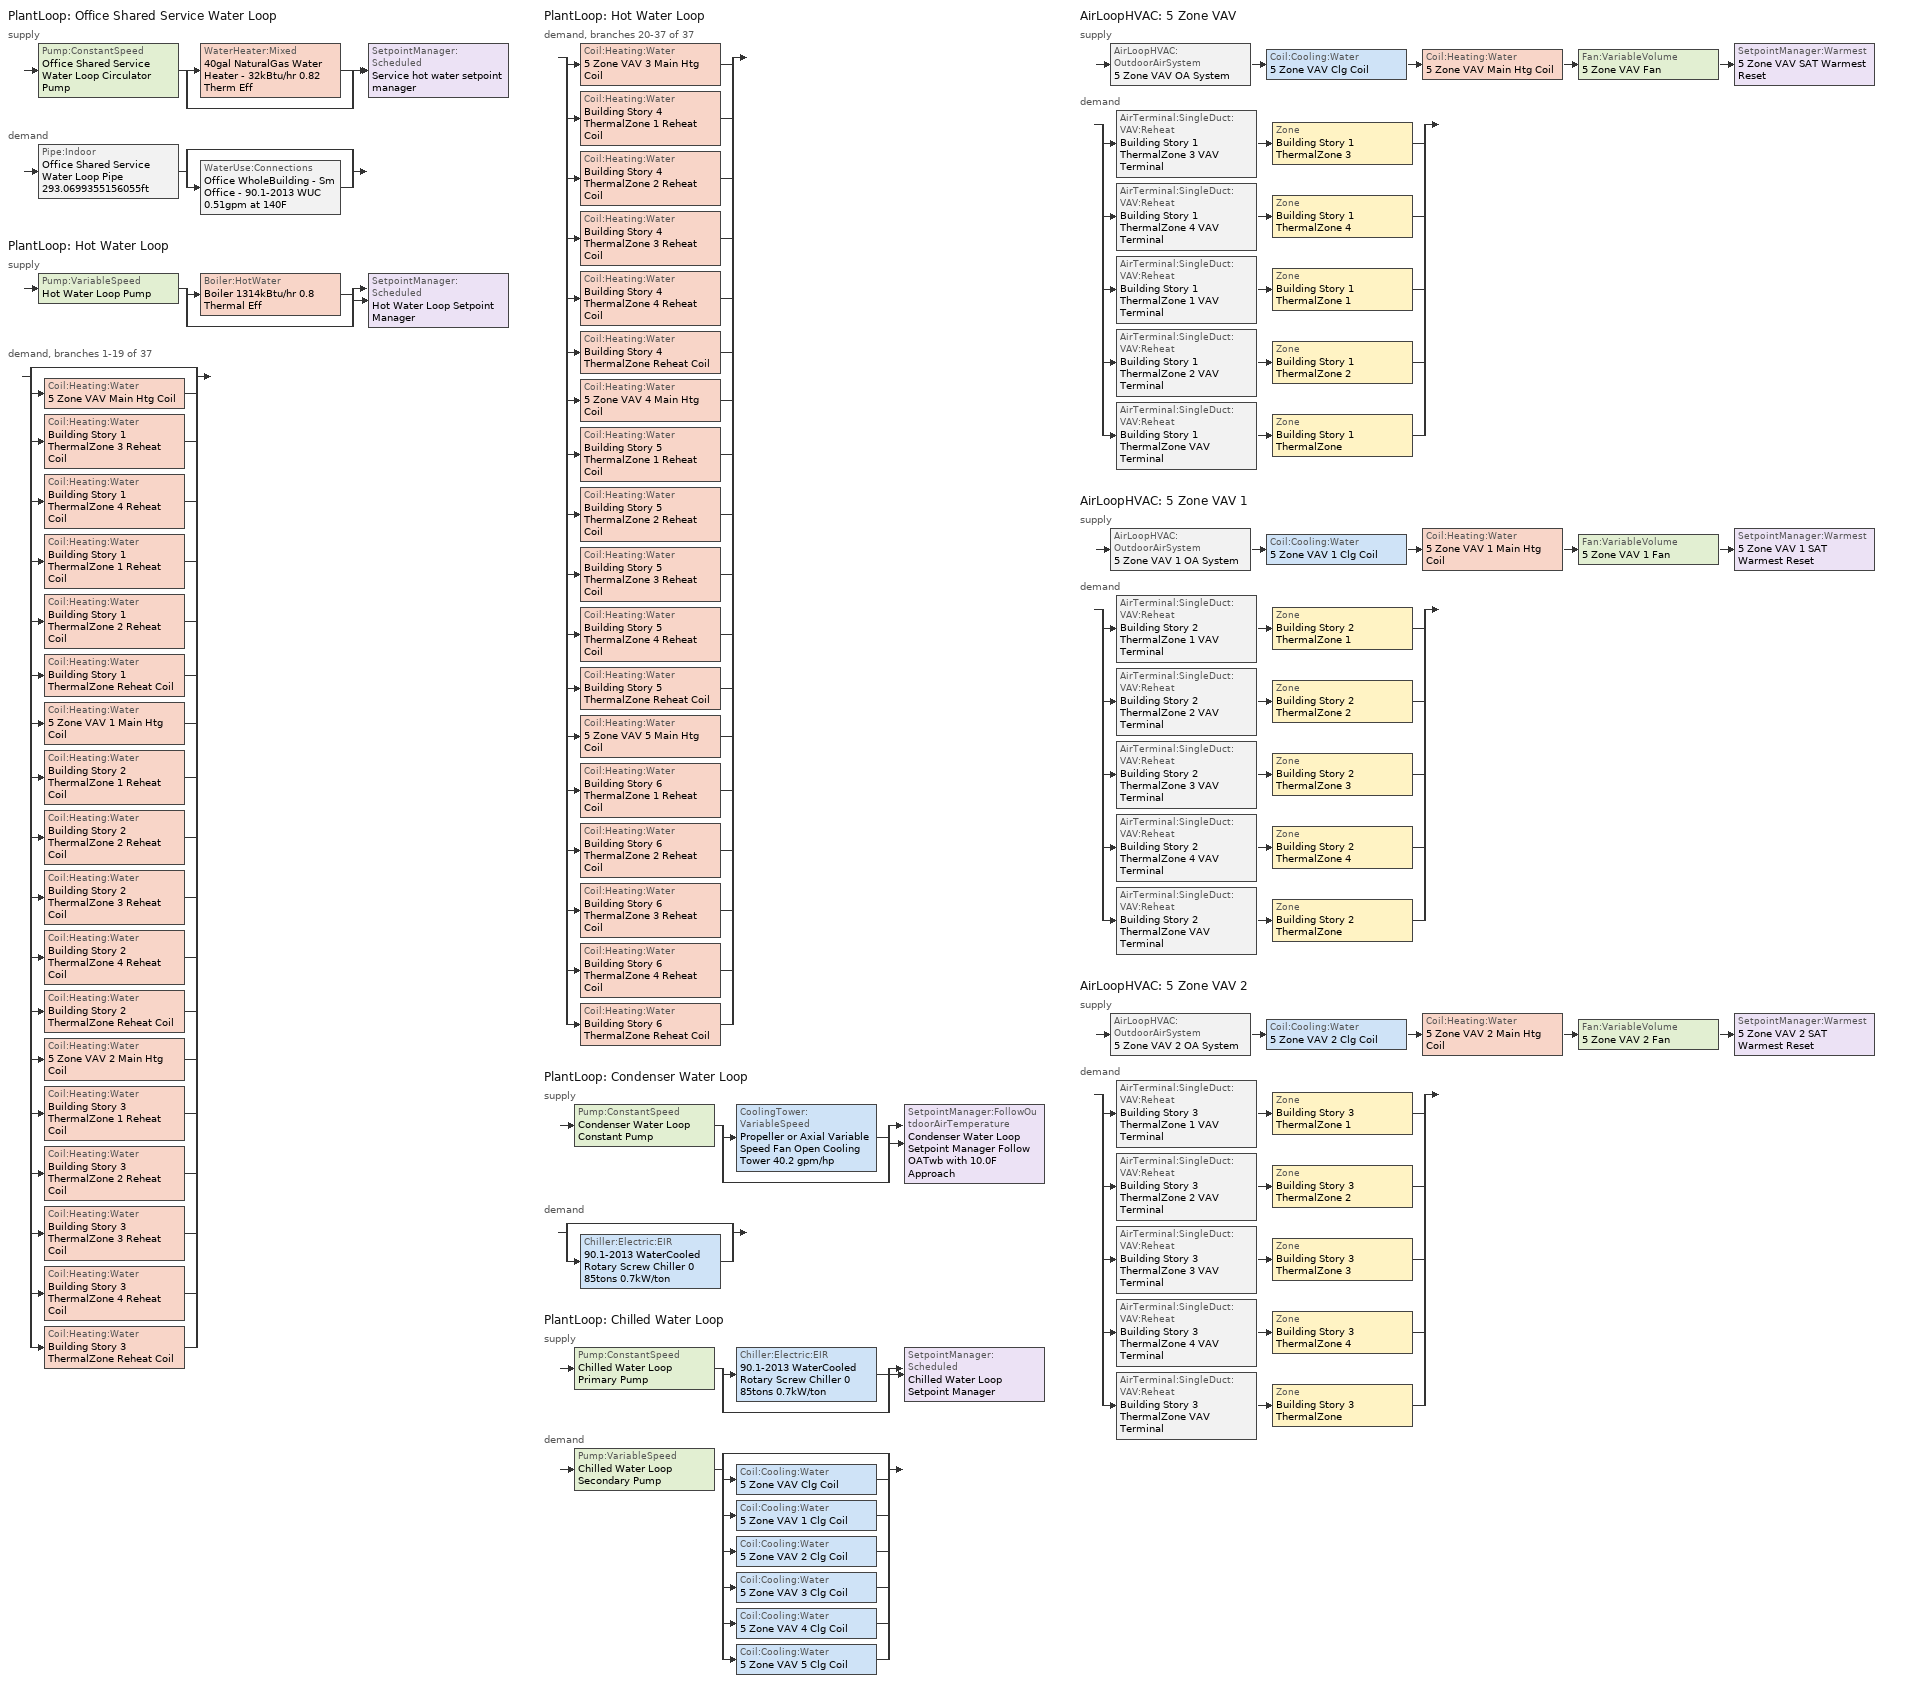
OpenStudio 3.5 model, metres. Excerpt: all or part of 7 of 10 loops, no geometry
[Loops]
PlantLoop 'Office Shared Service Water Loop'
 supply: Pump:ConstantSpeed 'Office Shared Service Water Loop Circulator Pump' > split
  | WaterHeater:Mixed '40gal NaturalGas Water Heater - 32kBtu/hr 0.82 Therm Eff'
  | bypass
  join > SetpointManager:Scheduled 'Service hot water setpoint manager'
 demand: Pipe:Indoor 'Office Shared Service Water Loop Pipe 293.0699355156055ft' > split
  | bypass
  | WaterUse:Connections 'Office WholeBuilding - Sm Office - 90.1-2013 WUC 0.51gpm at 140F'
PlantLoop 'Hot Water Loop'
 supply: Pump:VariableSpeed 'Hot Water Loop Pump' > split
  | Boiler:HotWater 'Boiler 1314kBtu/hr 0.8 Thermal Eff'
  | bypass
  join > SetpointManager:Scheduled 'Hot Water Loop Setpoint Manager'
 demand, branches 1-19 of 37: split
  | bypass
  | Coil:Heating:Water '5 Zone VAV Main Htg Coil'
  | Coil:Heating:Water 'Building Story 1 ThermalZone 3 Reheat Coil'
  | Coil:Heating:Water 'Building Story 1 ThermalZone 4 Reheat Coil'
  | Coil:Heating:Water 'Building Story 1 ThermalZone 1 Reheat Coil'
  | Coil:Heating:Water 'Building Story 1 ThermalZone 2 Reheat Coil'
  | Coil:Heating:Water 'Building Story 1 ThermalZone Reheat Coil'
  | Coil:Heating:Water '5 Zone VAV 1 Main Htg Coil'
  | Coil:Heating:Water 'Building Story 2 ThermalZone 1 Reheat Coil'
  | Coil:Heating:Water 'Building Story 2 ThermalZone 2 Reheat Coil'
  | Coil:Heating:Water 'Building Story 2 ThermalZone 3 Reheat Coil'
  | Coil:Heating:Water 'Building Story 2 ThermalZone 4 Reheat Coil'
  | Coil:Heating:Water 'Building Story 2 ThermalZone Reheat Coil'
  | Coil:Heating:Water '5 Zone VAV 2 Main Htg Coil'
  | Coil:Heating:Water 'Building Story 3 ThermalZone 1 Reheat Coil'
  | Coil:Heating:Water 'Building Story 3 ThermalZone 2 Reheat Coil'
  | Coil:Heating:Water 'Building Story 3 ThermalZone 3 Reheat Coil'
  | Coil:Heating:Water 'Building Story 3 ThermalZone 4 Reheat Coil'
  | Coil:Heating:Water 'Building Story 3 ThermalZone Reheat Coil'
PlantLoop 'Hot Water Loop'
 demand, branches 20-37 of 37: split
  | Coil:Heating:Water '5 Zone VAV 3 Main Htg Coil'
  | Coil:Heating:Water 'Building Story 4 ThermalZone 1 Reheat Coil'
  | Coil:Heating:Water 'Building Story 4 ThermalZone 2 Reheat Coil'
  | Coil:Heating:Water 'Building Story 4 ThermalZone 3 Reheat Coil'
  | Coil:Heating:Water 'Building Story 4 ThermalZone 4 Reheat Coil'
  | Coil:Heating:Water 'Building Story 4 ThermalZone Reheat Coil'
  | Coil:Heating:Water '5 Zone VAV 4 Main Htg Coil'
  | Coil:Heating:Water 'Building Story 5 ThermalZone 1 Reheat Coil'
  | Coil:Heating:Water 'Building Story 5 ThermalZone 2 Reheat Coil'
  | Coil:Heating:Water 'Building Story 5 ThermalZone 3 Reheat Coil'
  | Coil:Heating:Water 'Building Story 5 ThermalZone 4 Reheat Coil'
  | Coil:Heating:Water 'Building Story 5 ThermalZone Reheat Coil'
  | Coil:Heating:Water '5 Zone VAV 5 Main Htg Coil'
  | Coil:Heating:Water 'Building Story 6 ThermalZone 1 Reheat Coil'
  | Coil:Heating:Water 'Building Story 6 ThermalZone 2 Reheat Coil'
  | Coil:Heating:Water 'Building Story 6 ThermalZone 3 Reheat Coil'
  | Coil:Heating:Water 'Building Story 6 ThermalZone 4 Reheat Coil'
  | Coil:Heating:Water 'Building Story 6 ThermalZone Reheat Coil'
PlantLoop 'Condenser Water Loop'
 supply: Pump:ConstantSpeed 'Condenser Water Loop Constant Pump' > split
  | CoolingTower:VariableSpeed 'Propeller or Axial Variable Speed Fan Open Cooling Tower 40.2 gpm/hp'
  | bypass
  join > SetpointManager:FollowOutdoorAirTemperature 'Condenser Water Loop Setpoint Manager Follow OATwb with 10.0F Approach'
 demand: split
  | bypass
  | Chiller:Electric:EIR '90.1-2013 WaterCooled  Rotary Screw Chiller 0 85tons 0.7kW/ton'
PlantLoop 'Chilled Water Loop'
 supply: Pump:ConstantSpeed 'Chilled Water Loop Primary Pump' > split
  | Chiller:Electric:EIR '90.1-2013 WaterCooled  Rotary Screw Chiller 0 85tons 0.7kW/ton'
  | bypass
  join > SetpointManager:Scheduled 'Chilled Water Loop Setpoint Manager'
 demand: Pump:VariableSpeed 'Chilled Water Loop Secondary Pump' > split
  | bypass
  | Coil:Cooling:Water '5 Zone VAV Clg Coil'
  | Coil:Cooling:Water '5 Zone VAV 1 Clg Coil'
  | Coil:Cooling:Water '5 Zone VAV 2 Clg Coil'
  | Coil:Cooling:Water '5 Zone VAV 3 Clg Coil'
  | Coil:Cooling:Water '5 Zone VAV 4 Clg Coil'
  | Coil:Cooling:Water '5 Zone VAV 5 Clg Coil'
AirLoopHVAC '5 Zone VAV'
 supply: AirLoopHVAC:OutdoorAirSystem '5 Zone VAV OA System' > Coil:Cooling:Water '5 Zone VAV Clg Coil' > Coil:Heating:Water '5 Zone VAV Main Htg Coil' > Fan:VariableVolume '5 Zone VAV Fan' > SetpointManager:Warmest '5 Zone VAV SAT Warmest Reset'
 demand: split
  | AirTerminal:SingleDuct:VAV:Reheat 'Building Story 1 ThermalZone 3 VAV Terminal' > Zone 'Building Story 1 ThermalZone 3'
  | AirTerminal:SingleDuct:VAV:Reheat 'Building Story 1 ThermalZone 4 VAV Terminal' > Zone 'Building Story 1 ThermalZone 4'
  | AirTerminal:SingleDuct:VAV:Reheat 'Building Story 1 ThermalZone 1 VAV Terminal' > Zone 'Building Story 1 ThermalZone 1'
  | AirTerminal:SingleDuct:VAV:Reheat 'Building Story 1 ThermalZone 2 VAV Terminal' > Zone 'Building Story 1 ThermalZone 2'
  | AirTerminal:SingleDuct:VAV:Reheat 'Building Story 1 ThermalZone VAV Terminal' > Zone 'Building Story 1 ThermalZone'
AirLoopHVAC '5 Zone VAV 1'
 supply: AirLoopHVAC:OutdoorAirSystem '5 Zone VAV 1 OA System' > Coil:Cooling:Water '5 Zone VAV 1 Clg Coil' > Coil:Heating:Water '5 Zone VAV 1 Main Htg Coil' > Fan:VariableVolume '5 Zone VAV 1 Fan' > SetpointManager:Warmest '5 Zone VAV 1 SAT Warmest Reset'
 demand: split
  | AirTerminal:SingleDuct:VAV:Reheat 'Building Story 2 ThermalZone 1 VAV Terminal' > Zone 'Building Story 2 ThermalZone 1'
  | AirTerminal:SingleDuct:VAV:Reheat 'Building Story 2 ThermalZone 2 VAV Terminal' > Zone 'Building Story 2 ThermalZone 2'
  | AirTerminal:SingleDuct:VAV:Reheat 'Building Story 2 ThermalZone 3 VAV Terminal' > Zone 'Building Story 2 ThermalZone 3'
  | AirTerminal:SingleDuct:VAV:Reheat 'Building Story 2 ThermalZone 4 VAV Terminal' > Zone 'Building Story 2 ThermalZone 4'
  | AirTerminal:SingleDuct:VAV:Reheat 'Building Story 2 ThermalZone VAV Terminal' > Zone 'Building Story 2 ThermalZone'
AirLoopHVAC '5 Zone VAV 2'
 supply: AirLoopHVAC:OutdoorAirSystem '5 Zone VAV 2 OA System' > Coil:Cooling:Water '5 Zone VAV 2 Clg Coil' > Coil:Heating:Water '5 Zone VAV 2 Main Htg Coil' > Fan:VariableVolume '5 Zone VAV 2 Fan' > SetpointManager:Warmest '5 Zone VAV 2 SAT Warmest Reset'
 demand: split
  | AirTerminal:SingleDuct:VAV:Reheat 'Building Story 3 ThermalZone 1 VAV Terminal' > Zone 'Building Story 3 ThermalZone 1'
  | AirTerminal:SingleDuct:VAV:Reheat 'Building Story 3 ThermalZone 2 VAV Terminal' > Zone 'Building Story 3 ThermalZone 2'
  | AirTerminal:SingleDuct:VAV:Reheat 'Building Story 3 ThermalZone 3 VAV Terminal' > Zone 'Building Story 3 ThermalZone 3'
  | AirTerminal:SingleDuct:VAV:Reheat 'Building Story 3 ThermalZone 4 VAV Terminal' > Zone 'Building Story 3 ThermalZone 4'
  | AirTerminal:SingleDuct:VAV:Reheat 'Building Story 3 ThermalZone VAV Terminal' > Zone 'Building Story 3 ThermalZone'
[Construction]
Copper pipe 0.75in type L with 0.5in fiberglass batt: Fiberglass batt 0.5in, Copper pipe 0.75in type L
[Material] Roughness=Smooth; Thermal Absorptance=0.9; Solar Absorptance=0.7; Visible Absorptance=0.7
Name | Thickness {m} | Conductivity {W/m-K} | Density {kg/m3} | Specific Heat {J/kg-K}
Copper pipe 0.75in type L | 0.001143 | 386 | 8906.27 | 385.1856
Fiberglass batt 0.5in | 0.0127 | 0.0663448 | 11.2129 | 837.36
[WaterUse:Connections]
Office WholeBuilding - Sm Office - 90.1-2013 WUC 0.51gpm at 140F: Drain Water Heat Exchanger Type=None; Drain Water Heat Exchanger Destination=Plant; Water Use Equipment Name 1=Office WholeBuilding - Sm Office - 90.1-2013 Service Water Use 0.51gpm at 140F
[WaterUse:Equipment:Definition]
Office WholeBuilding - Sm Office - 90.1-2013 Service Water Use Def 0.51gpm: Peak Flow Rate {m3/s}=3.20577e-05; Target Temperature Schedule=Mixed Water At Faucet Temp - 140F; Sensible Fraction Schedule=Fraction Sensible - 0.2; Latent Fraction Schedule=Fraction Latent - 0.05
[WaterUse:Equipment]
Office WholeBuilding - Sm Office - 90.1-2013 Service Water Use 0.51gpm at 140F: Water Use Equipment Definition=Office WholeBuilding - Sm Office - 90.1-2013 Service Water Use Def 0.51gpm; Flow Rate Fraction Schedule=OfficeSmall BLDG_SWH_SCH
[PlantLoop] Glycol Concentration=0; Plant Loop Volume {m3}=Autocalculate; Load Distribution Scheme=Optimal
Name | Maximum Loop Temperature {C} | Minimum Loop Temperature {C} | Fluid Type | Common Pipe Simulation
Office Shared Service Water Loop | 60 | 10
Hot Water Loop |  | 10 | Water
Condenser Water Loop | 80 | 5
Chilled Water Loop | 40 | 1 |  | CommonPipe
[Sizing:Plant]
Name | Loop Type | Design Loop Exit Temperature {C} | Loop Design Temperature Difference {deltaC} | Sizing Option | Zone Timesteps in Averaging Window | Coincident Sizing Factor Mode
Office Shared Service Water Loop | Heating | 60 | 5 | NonCoincident | 1 | None
Hot Water Loop | Heating | 82.2222 | 11.1111 | NonCoincident | 1 | None
Condenser Water Loop | Condenser | 29.4444 | 5.55556 | Coincident | 6 | GlobalCoolingSizingFactor
Chilled Water Loop | Cooling | 6.66667 | 5.61111 | NonCoincident | 1 | None
[SetpointManager:Scheduled] Control Variable=Temperature
Name | Schedule | Setpoint Node or NodeList
Service hot water setpoint manager | Service Water Loop Temp - 140F | Office Shared Service Water Loop Supply Outlet Node
Hot Water Loop Setpoint Manager | Hot Water Loop Temp - 180F | Hot Water Loop Supply Outlet Node
Chilled Water Loop Setpoint Manager | Chilled Water Loop Temp - 44F | Chilled Water Loop Supply Outlet Node
[Pump:ConstantSpeed] Rated Flow Rate {m3/s}=autosize; Rated Power Consumption {W}=autosize; Fraction of Motor Inefficiencies to Fluid Stream=0; Pump Control Type=Intermittent; Design Power Sizing Method=PowerPerFlowPerPressure; Design Electric Power per Unit Flow Rate {W/(m3/s)}=348701.1; Design Shaft Power per Unit Flow Rate per Unit Head {W-s/m3-Pa}=1.28205
Name | Rated Pump Head {Pa} | Motor Efficiency
Office Shared Service Water Loop Circulator Pump | 29890.7 | 0.7
Condenser Water Loop Constant Pump | 148557 | 0.895
Chilled Water Loop Primary Pump | 44836 | 0.855
[WaterHeater:Mixed]
40gal NaturalGas Water Heater - 32kBtu/hr 0.82 Therm Eff: Tank Volume {m3}=0.151416; Setpoint Temperature Schedule=Service Water Loop Temp - 140F; Deadband Temperature Difference {deltaC}=2; Maximum Temperature Limit {C}=60; Heater Control Type=Cycle; Heater Maximum Capacity {W}=9381.74; Heater Fuel Type=NaturalGas; Heater Thermal Efficiency=0.82; Off Cycle Parasitic Fuel Consumption Rate {W}=0; Off Cycle Parasitic Fuel Type=NaturalGas; Off Cycle Parasitic Heat Fraction to Tank=0; On Cycle Parasitic Fuel Consumption Rate {W}=0; On Cycle Parasitic Fuel Type=NaturalGas; On Cycle Parasitic Heat Fraction to Tank=0; Ambient Temperature Indicator=Schedule; Ambient Temperature Schedule=Water Heater Ambient Temp Schedule - 71.6f; Off Cycle Loss Coefficient to Ambient Temperature {W/K}=3.28225; On Cycle Loss Coefficient to Ambient Temperature {W/K}=3.28225; Use Side Effectiveness=1; Source Side Effectiveness=1; Use Side Design Flow Rate {m3/s}=autosize; Source Side Design Flow Rate {m3/s}=autosize; Indirect Water Heating Recovery Time {hr}=1.5; Source Side Flow Control Mode=IndirectHeatPrimarySetpoint
[WaterHeater:Sizing]
40gal NaturalGas Water Heater - 32kBtu/hr 0.82 Therm Eff: Design Mode=PeakDraw; Time Storage Can Meet Peak Draw {hr}=0.538503; Time for Tank Recovery {hr}=0; Nominal Tank Volume for Autosizing Plant Connections {m3}=1
[Pipe:Indoor]
Office Shared Service Water Loop Pipe 293.0699355156055ft: Construction=Copper pipe 0.75in type L with 0.5in fiberglass batt; Environment Type=Schedule; Ambient Temperature Schedule=Office Shared Service Water Loop Piping Air Temp - 70F; Ambient Air Velocity Schedule=Office Shared Service Water Loop Piping Air Velocity - 0.67mph; Pipe Inside Diameter {m}=0.019939; Pipe Length {m}=89.3277
[Sizing:Zone] Zone Cooling Design Supply Air Temperature Input Method=SupplyAirTemperature; Zone Cooling Design Supply Air Temperature {C}=12.7778; Zone Cooling Design Supply Air Temperature Difference {deltaC}=11.11; Zone Heating Design Supply Air Temperature Input Method=SupplyAirTemperature; Zone Heating Design Supply Air Temperature {C}=40; Zone Heating Design Supply Air Temperature Difference {deltaC}=11.11; Zone Cooling Design Supply Air Humidity Ratio {kg-H2O/kg-air}=0.0085; Zone Heating Design Supply Air Humidity Ratio {kg-H2O/kg-air}=0.008; Cooling Design Air Flow Method=DesignDayWithLimit; Heating Design Air Flow Method=DesignDay; Account for Dedicated Outdoor Air System=No; Dedicated Outdoor Air System Control Strategy=NeutralSupplyAir; Dedicated Outdoor Air Low Setpoint Temperature for Design {C}=autosize; Dedicated Outdoor Air High Setpoint Temperature for Design {C}=autosize; Zone Load Sizing Method=Sensible Load Only No Latent Load; Zone Latent Cooling Design Supply Air Humidity Ratio Input Method=HumidityRatioDifference; Zone Cooling Design Supply Air Humidity Ratio Difference {kgWater/kgDryAir}=0.005; Zone Latent Heating Design Supply Air Humidity Ratio Input Method=HumidityRatioDifference; Zone Humidification Design Supply Air Humidity Ratio Difference {kgWater/kgDryAir}=0.005; Design Minimum Zone Ventilation Efficiency=0.6
Building Story 1 ThermalZone; Building Story 1 ThermalZone 1; Building Story 1 ThermalZone 2; Building Story 1 ThermalZone 3; Building Story 1 ThermalZone 4; Building Story 2 ThermalZone; Building Story 2 ThermalZone 1; Building Story 2 ThermalZone 2; Building Story 2 ThermalZone 3; Building Story 2 ThermalZone 4; Building Story 3 ThermalZone; Building Story 3 ThermalZone 1; Building Story 3 ThermalZone 2; Building Story 3 ThermalZone 3; Building Story 3 ThermalZone 4
[Zone equipment]
Building Story 1 ThermalZone: Building Story 1 ThermalZone VAV Terminal
Building Story 1 ThermalZone 1: Building Story 1 ThermalZone 1 VAV Terminal
Building Story 1 ThermalZone 2: Building Story 1 ThermalZone 2 VAV Terminal
Building Story 1 ThermalZone 3: Building Story 1 ThermalZone 3 VAV Terminal
Building Story 1 ThermalZone 4: Building Story 1 ThermalZone 4 VAV Terminal
Building Story 2 ThermalZone: Building Story 2 ThermalZone VAV Terminal
Building Story 2 ThermalZone 1: Building Story 2 ThermalZone 1 VAV Terminal
Building Story 2 ThermalZone 2: Building Story 2 ThermalZone 2 VAV Terminal
Building Story 2 ThermalZone 3: Building Story 2 ThermalZone 3 VAV Terminal
Building Story 2 ThermalZone 4: Building Story 2 ThermalZone 4 VAV Terminal
Building Story 3 ThermalZone: Building Story 3 ThermalZone VAV Terminal
Building Story 3 ThermalZone 1: Building Story 3 ThermalZone 1 VAV Terminal
Building Story 3 ThermalZone 2: Building Story 3 ThermalZone 2 VAV Terminal
Building Story 3 ThermalZone 3: Building Story 3 ThermalZone 3 VAV Terminal
Building Story 3 ThermalZone 4: Building Story 3 ThermalZone 4 VAV Terminal
[Pump:VariableSpeed] Motor Efficiency=0.895; Coefficient 1 of the Part Load Performance Curve=0; Coefficient 2 of the Part Load Performance Curve=3.2485; Coefficient 3 of the Part Load Performance Curve=-4.7443; Coefficient 4 of the Part Load Performance Curve=2.5294; Pump Control Type=Intermittent; Skin Loss Radiative Fraction=0.5; Design Power Sizing Method=PowerPerFlowPerPressure; Design Electric Power per Unit Flow Rate {W/(m3/s)}=348701.1; Design Shaft Power per Unit Flow Rate per Unit Head {W-s/m3-Pa}=1.28205; Design Minimum Flow Rate Fraction=0
Name | Rated Pump Head {Pa} | Fraction of Motor Inefficiencies to Fluid Stream
Hot Water Loop Pump | 179344
Chilled Water Loop Secondary Pump | 134508 | 0
[Boiler:HotWater]
Boiler 1314kBtu/hr 0.8 Thermal Eff: Fuel Type=NaturalGas; Nominal Thermal Efficiency=0.8; Efficiency Curve Temperature Evaluation Variable=LeavingBoiler; Normalized Boiler Efficiency Curve=Boiler with Minimum Turndown; Minimum Part Load Ratio=0; Maximum Part Load Ratio=1.2; Optimum Part Load Ratio=1; Water Outlet Upper Temperature Limit {C}=95; Boiler Flow Mode=LeavingSetpointModulated; Parasitic Electric Load {W}=0; Sizing Factor=1
[SetpointManager:FollowOutdoorAirTemperature]
Condenser Water Loop Setpoint Manager Follow OATwb with 10.0F Approach: Control Variable=Temperature; Reference Temperature Type=OutdoorAirWetBulb; Offset Temperature Difference {deltaC}=5.55556; Maximum Setpoint Temperature {C}=29.3556; Minimum Setpoint Temperature {C}=21.1111; Setpoint Node or NodeList=Condenser Water Loop Supply Outlet Node
[CoolingTower:VariableSpeed]
Propeller or Axial Variable Speed Fan Open Cooling Tower 40.2 gpm/hp: Model Type=CoolToolsCrossFlow; Design Inlet Air Wet-Bulb Temperature {C}=23.8; Design Approach Temperature {deltaC}=5.55556; Design Range Temperature {deltaC}=5.55556; Design Water Flow Rate {m3/s}=autosize; Design Air Flow Rate {m3/s}=autosize; Design Fan Power {W}=5455.37; Fan Power Ratio Function of Air Flow Rate Ratio Curve=VSD-TWR-FAN-FPLR; Minimum Air Flow Rate Ratio=0.2; Fraction of Tower Capacity in Free Convection Regime=0.125; Basin Heater Capacity {W/K}=0; Basin Heater Setpoint Temperature {C}=2; Evaporation Loss Mode=SaturatedExit; Evaporation Loss Factor {percent/K}=0.2; Drift Loss Percent {percent}=0.008; Blowdown Calculation Mode=ConcentrationRatio; Blowdown Concentration Ratio=3; Number of Cells=1; Cell Control=MaximalCell; Sizing Factor=1
[Chiller:Electric:EIR]
90.1-2013 WaterCooled  Rotary Screw Chiller 0 85tons 0.7kW/ton: Reference Capacity {W}=Autosize; Reference COP {W/W}=4.88472; Reference Leaving Chilled Water Temperature {C}=6.66667; Reference Entering Condenser Fluid Temperature {C}=35; Reference Chilled Water Flow Rate {m3/s}=Autosize; Cooling Capacity Function of Temperature Curve=ChlrWtrPosDispPathAAllQRatio_fTchwsTcwsSI; Electric Input to Cooling Output Ratio Function of Temperature Curve=ChlrWtrPosDispPathAAllEIRRatio_fTchwsTcwsSI; Electric Input to Cooling Output Ratio Function of Part Load Ratio Curve=ChlrWtrPosDispPathAAllEIRRatio_fQRatio; Minimum Part Load Ratio=0.15; Maximum Part Load Ratio=1; Optimum Part Load Ratio=1; Minimum Unloading Ratio=0.25; Condenser Type=WaterCooled; Leaving Chilled Water Lower Temperature Limit {C}=2.22222; Chiller Flow Mode=ConstantFlow; Design Heat Recovery Water Flow Rate {m3/s}=Autosize; Sizing Factor=1; Basin Heater Capacity {W/K}=0; Basin Heater Setpoint Temperature {C}=10; Condenser Heat Recovery Relative Capacity Fraction=1
[AirLoopHVAC] Design Supply Air Flow Rate {m3/s}=autosize; Design Return Air Flow Fraction of Supply Air Flow=1
Name | Availability Schedule
5 Zone VAV | 5 Zone VAV Occ Sch
5 Zone VAV 1 | 5 Zone VAV 1 Occ Sch
5 Zone VAV 2 | 5 Zone VAV 2 Occ Sch
[Sizing:System] Type of Load to Size On=Sensible; Design Outdoor Air Flow Rate {m3/s}=0.622708; Central Heating Maximum System Air Flow Ratio=0.3; Preheat Design Temperature {C}=7.22222; Preheat Design Humidity Ratio {kg-H2O/kg-Air}=0.008; Precool Design Temperature {C}=12.7778; Precool Design Humidity Ratio {kg-H2O/kg-Air}=0.008; Central Cooling Design Supply Air Temperature {C}=12.7778; Central Heating Design Supply Air Temperature {C}=12.7778; Sizing Option=Coincident; 100% Outdoor Air in Cooling=No; 100% Outdoor Air in Heating=No; Central Cooling Design Supply Air Humidity Ratio {kg-H2O/kg-Air}=0.0085; Central Heating Design Supply Air Humidity Ratio {kg-H2O/kg-Air}=0.008; Cooling Design Air Flow Method=DesignDay; Heating Design Air Flow Method=DesignDay; System Outdoor Air Method=ZoneSum; Zone Maximum Outdoor Air Fraction=1; Cooling Supply Air Flow Rate Per Floor Area {m3/s-m2}=0.00996765; Cooling Fraction of Autosized Cooling Supply Air Flow Rate=1; Cooling Supply Air Flow Rate Per Unit Cooling Capacity {m3/s-W}=3.94755e-05; Heating Supply Air Flow Rate Per Floor Area {m3/s-m2}=0.00996765; Heating Fraction of Autosized Heating Supply Air Flow Rate=1; Heating Fraction of Autosized Cooling Supply Air Flow Rate=1; Heating Supply Air Flow Rate Per Unit Heating Capacity {m3/s-W}=3.15882e-05; Cooling Design Capacity Method=CoolingDesignCapacity; Cooling Design Capacity {W}=autosize; Cooling Design Capacity Per Floor Area {W/m2}=234.7; Fraction of Autosized Cooling Design Capacity=1; Heating Design Capacity Method=HeatingDesignCapacity; Heating Design Capacity {W}=autosize; Heating Design Capacity Per Floor Area {W/m2}=157; Fraction of Autosized Heating Design Capacity=1; Central Cooling Capacity Control Method=OnOff; Occupant Diversity=autosize
5 Zone VAV; 5 Zone VAV 1; 5 Zone VAV 2
[Fan:VariableVolume] Availability Schedule=Always On Discrete; Maximum Flow Rate {m3/s}=Autosize; Fan Power Minimum Flow Rate Input Method=Fraction; Fan Power Minimum Flow Fraction=0.25; Fan Power Minimum Air Flow Rate {m3/s}=0; Motor In Airstream Fraction=1; Fan Power Coefficient 1=0.04076; Fan Power Coefficient 2=0.0881; Fan Power Coefficient 3=-0.0729; Fan Power Coefficient 4=0.9437; Fan Power Coefficient 5=0
Name | Fan Total Efficiency | Pressure Rise {Pa} | Motor Efficiency
5 Zone VAV Fan | 0.58175 | 996.356 | 0.895
5 Zone VAV 1 Fan; 5 Zone VAV 2 Fan | 0.59605 | 1389.92 | 0.917
[Coil:Heating:Water] Availability Schedule=Always On Discrete; Rated Inlet Water Temperature {C}=82.2222; Rated Outlet Water Temperature {C}=71.1111
Name | Rated Inlet Air Temperature {C} | Rated Outlet Air Temperature {C}
5 Zone VAV Main Htg Coil; 5 Zone VAV 1 Main Htg Coil; 5 Zone VAV 2 Main Htg Coil; 5 Zone VAV 3 Main Htg Coil; 5 Zone VAV 4 Main Htg Coil; 5 Zone VAV 5 Main Htg Coil | 7.22222 | 12.7778
Building Story 1 ThermalZone 3 Reheat Coil; Building Story 1 ThermalZone 4 Reheat Coil; Building Story 1 ThermalZone 1 Reheat Coil; Building Story 1 ThermalZone 2 Reheat Coil; Building Story 1 ThermalZone Reheat Coil; Building Story 2 ThermalZone 1 Reheat Coil; Building Story 2 ThermalZone 2 Reheat Coil; Building Story 2 ThermalZone 3 Reheat Coil; Building Story 2 ThermalZone 4 Reheat Coil; Building Story 2 ThermalZone Reheat Coil; Building Story 3 ThermalZone 1 Reheat Coil; Building Story 3 ThermalZone 2 Reheat Coil; Building Story 3 ThermalZone 3 Reheat Coil; Building Story 3 ThermalZone 4 Reheat Coil; Building Story 3 ThermalZone Reheat Coil; Building Story 4 ThermalZone 1 Reheat Coil; Building Story 4 ThermalZone 2 Reheat Coil; Building Story 4 ThermalZone 3 Reheat Coil; Building Story 4 ThermalZone 4 Reheat Coil; Building Story 4 ThermalZone Reheat Coil; Building Story 5 ThermalZone 1 Reheat Coil; Building Story 5 ThermalZone 2 Reheat Coil; Building Story 5 ThermalZone 3 Reheat Coil; Building Story 5 ThermalZone 4 Reheat Coil; Building Story 5 ThermalZone Reheat Coil; Building Story 6 ThermalZone 1 Reheat Coil; Building Story 6 ThermalZone 2 Reheat Coil; Building Story 6 ThermalZone 3 Reheat Coil; Building Story 6 ThermalZone 4 Reheat Coil; Building Story 6 ThermalZone Reheat Coil | 12.7778 | 40
[Controller:WaterCoil] Minimum Actuated Flow {m3/s}=0
Name | Water Coil | Action | Controller Convergence Tolerance {deltaC}
5 Zone VAV Main Htg Coil Controller | 5 Zone VAV Main Htg Coil | Normal | 0.0001
5 Zone VAV Clg Coil Controller | 5 Zone VAV Clg Coil | Reverse
Building Story 1 ThermalZone 3 Reheat Coil Controller | Building Story 1 ThermalZone 3 Reheat Coil | Normal | 0.0001
Building Story 1 ThermalZone 4 Reheat Coil Controller | Building Story 1 ThermalZone 4 Reheat Coil | Normal | 0.0001
Building Story 1 ThermalZone 1 Reheat Coil Controller | Building Story 1 ThermalZone 1 Reheat Coil | Normal | 0.0001
Building Story 1 ThermalZone 2 Reheat Coil Controller | Building Story 1 ThermalZone 2 Reheat Coil | Normal | 0.0001
Building Story 1 ThermalZone Reheat Coil Controller | Building Story 1 ThermalZone Reheat Coil | Normal | 0.0001
5 Zone VAV 1 Main Htg Coil Controller | 5 Zone VAV 1 Main Htg Coil | Normal | 0.0001
5 Zone VAV 1 Clg Coil Controller | 5 Zone VAV 1 Clg Coil | Reverse
Building Story 2 ThermalZone 1 Reheat Coil Controller | Building Story 2 ThermalZone 1 Reheat Coil | Normal | 0.0001
Building Story 2 ThermalZone 2 Reheat Coil Controller | Building Story 2 ThermalZone 2 Reheat Coil | Normal | 0.0001
Building Story 2 ThermalZone 3 Reheat Coil Controller | Building Story 2 ThermalZone 3 Reheat Coil | Normal | 0.0001
Building Story 2 ThermalZone 4 Reheat Coil Controller | Building Story 2 ThermalZone 4 Reheat Coil | Normal | 0.0001
Building Story 2 ThermalZone Reheat Coil Controller | Building Story 2 ThermalZone Reheat Coil | Normal | 0.0001
5 Zone VAV 2 Main Htg Coil Controller | 5 Zone VAV 2 Main Htg Coil | Normal | 0.0001
5 Zone VAV 2 Clg Coil Controller | 5 Zone VAV 2 Clg Coil | Reverse
Building Story 3 ThermalZone 1 Reheat Coil Controller | Building Story 3 ThermalZone 1 Reheat Coil | Normal | 0.0001
Building Story 3 ThermalZone 2 Reheat Coil Controller | Building Story 3 ThermalZone 2 Reheat Coil | Normal | 0.0001
Building Story 3 ThermalZone 3 Reheat Coil Controller | Building Story 3 ThermalZone 3 Reheat Coil | Normal | 0.0001
Building Story 3 ThermalZone 4 Reheat Coil Controller | Building Story 3 ThermalZone 4 Reheat Coil | Normal | 0.0001
Building Story 3 ThermalZone Reheat Coil Controller | Building Story 3 ThermalZone Reheat Coil | Normal | 0.0001
5 Zone VAV 3 Main Htg Coil Controller | 5 Zone VAV 3 Main Htg Coil | Normal | 0.0001
5 Zone VAV 3 Clg Coil Controller | 5 Zone VAV 3 Clg Coil | Reverse
Building Story 4 ThermalZone 1 Reheat Coil Controller | Building Story 4 ThermalZone 1 Reheat Coil | Normal | 0.0001
Building Story 4 ThermalZone 2 Reheat Coil Controller | Building Story 4 ThermalZone 2 Reheat Coil | Normal | 0.0001
Building Story 4 ThermalZone 3 Reheat Coil Controller | Building Story 4 ThermalZone 3 Reheat Coil | Normal | 0.0001
Building Story 4 ThermalZone 4 Reheat Coil Controller | Building Story 4 ThermalZone 4 Reheat Coil | Normal | 0.0001
Building Story 4 ThermalZone Reheat Coil Controller | Building Story 4 ThermalZone Reheat Coil | Normal | 0.0001
5 Zone VAV 4 Main Htg Coil Controller | 5 Zone VAV 4 Main Htg Coil | Normal | 0.0001
5 Zone VAV 4 Clg Coil Controller | 5 Zone VAV 4 Clg Coil | Reverse
Building Story 5 ThermalZone 1 Reheat Coil Controller | Building Story 5 ThermalZone 1 Reheat Coil | Normal | 0.0001
Building Story 5 ThermalZone 2 Reheat Coil Controller | Building Story 5 ThermalZone 2 Reheat Coil | Normal | 0.0001
Building Story 5 ThermalZone 3 Reheat Coil Controller | Building Story 5 ThermalZone 3 Reheat Coil | Normal | 0.0001
Building Story 5 ThermalZone 4 Reheat Coil Controller | Building Story 5 ThermalZone 4 Reheat Coil | Normal | 0.0001
Building Story 5 ThermalZone Reheat Coil Controller | Building Story 5 ThermalZone Reheat Coil | Normal | 0.0001
5 Zone VAV 5 Main Htg Coil Controller | 5 Zone VAV 5 Main Htg Coil | Normal | 0.0001
5 Zone VAV 5 Clg Coil Controller | 5 Zone VAV 5 Clg Coil | Reverse
Building Story 6 ThermalZone 1 Reheat Coil Controller | Building Story 6 ThermalZone 1 Reheat Coil | Normal | 0.0001
Building Story 6 ThermalZone 2 Reheat Coil Controller | Building Story 6 ThermalZone 2 Reheat Coil | Normal | 0.0001
Building Story 6 ThermalZone 3 Reheat Coil Controller | Building Story 6 ThermalZone 3 Reheat Coil | Normal | 0.0001
Building Story 6 ThermalZone 4 Reheat Coil Controller | Building Story 6 ThermalZone 4 Reheat Coil | Normal | 0.0001
Building Story 6 ThermalZone Reheat Coil Controller | Building Story 6 ThermalZone Reheat Coil | Normal | 0.0001
[Coil:Cooling:Water] Availability Schedule=Always On Discrete; Design Inlet Water Temperature {C}=Autosize; Heat Exchanger Configuration=CrossFlow
5 Zone VAV Clg Coil; 5 Zone VAV 1 Clg Coil; 5 Zone VAV 2 Clg Coil; 5 Zone VAV 3 Clg Coil; 5 Zone VAV 4 Clg Coil; 5 Zone VAV 5 Clg Coil
[Controller:OutdoorAir] Minimum Outdoor Air Flow Rate {m3/s}=0; Maximum Outdoor Air Flow Rate {m3/s}=Autosize; Economizer Control Type=DifferentialDryBulb; Economizer Control Action Type=ModulateFlow; Lockout Type=LockoutWithHeating; Minimum Limit Type=FixedMinimum; High Humidity Control=No; Heat Recovery Bypass Control Type=BypassWhenWithinEconomizerLimits
Name | Minimum Outdoor Air Schedule | Controller Mechanical Ventilation
5 Zone VAV OA Controller | 5 Zone VAV Occ Sch | 5 Zone VAV Vent Controller
5 Zone VAV 1 OA Controller | 5 Zone VAV 1 Occ Sch | 5 Zone VAV 1 Vent Controller
5 Zone VAV 2 OA Controller | 5 Zone VAV 2 Occ Sch | 5 Zone VAV 2 Vent Controller
[Controller:MechanicalVentilation] Availability Schedule=Always On Discrete; System Outdoor Air Method=Standard62.1VentilationRateProcedureWithLimit
5 Zone VAV Vent Controller; 5 Zone VAV 1 Vent Controller; 5 Zone VAV 2 Vent Controller
[AirLoopHVAC:OutdoorAirSystem]
Name | Controller
5 Zone VAV OA System | 5 Zone VAV OA Controller
5 Zone VAV 1 OA System | 5 Zone VAV 1 OA Controller
5 Zone VAV 2 OA System | 5 Zone VAV 2 OA Controller
[AirTerminal:SingleDuct:VAV:Reheat] Availability Schedule=Always On Discrete; Maximum Air Flow Rate {m3/s}=AutoSize; Zone Minimum Air Flow Input Method=Constant; Fixed Minimum Air Flow Rate {m3/s}=0; Maximum Hot Water or Steam Flow Rate {m3/s}=AutoSize; Minimum Hot Water or Steam Flow Rate {m3/s}=0; Convergence Tolerance=0.001; Damper Heating Action=ReverseWithLimits; Maximum Flow per Zone Floor Area During Reheat {m3/s-m2}=AutoSize; Maximum Flow Fraction During Reheat=0.5; Maximum Reheat Air Temperature {C}=40; Control For Outdoor Air=No
Name | Constant Minimum Air Flow Fraction | Reheat Coil
Building Story 1 ThermalZone 3 VAV Terminal | 0.299379 | Building Story 1 ThermalZone 3 Reheat Coil
Building Story 1 ThermalZone 4 VAV Terminal | 0.299379 | Building Story 1 ThermalZone 4 Reheat Coil
Building Story 1 ThermalZone 1 VAV Terminal | 0.299379 | Building Story 1 ThermalZone 1 Reheat Coil
Building Story 1 ThermalZone 2 VAV Terminal | 0.299379 | Building Story 1 ThermalZone 2 Reheat Coil
Building Story 1 ThermalZone VAV Terminal | 0.299379 | Building Story 1 ThermalZone Reheat Coil
Building Story 2 ThermalZone 1 VAV Terminal | 0.216972 | Building Story 2 ThermalZone 1 Reheat Coil
Building Story 2 ThermalZone 2 VAV Terminal | 0.216972 | Building Story 2 ThermalZone 2 Reheat Coil
Building Story 2 ThermalZone 3 VAV Terminal | 0.216972 | Building Story 2 ThermalZone 3 Reheat Coil
Building Story 2 ThermalZone 4 VAV Terminal | 0.216972 | Building Story 2 ThermalZone 4 Reheat Coil
Building Story 2 ThermalZone VAV Terminal | 0.216972 | Building Story 2 ThermalZone Reheat Coil
Building Story 3 ThermalZone 1 VAV Terminal | 0.20688 | Building Story 3 ThermalZone 1 Reheat Coil
Building Story 3 ThermalZone 2 VAV Terminal | 0.20688 | Building Story 3 ThermalZone 2 Reheat Coil
Building Story 3 ThermalZone 3 VAV Terminal | 0.20688 | Building Story 3 ThermalZone 3 Reheat Coil
Building Story 3 ThermalZone 4 VAV Terminal | 0.20688 | Building Story 3 ThermalZone 4 Reheat Coil
Building Story 3 ThermalZone VAV Terminal | 0.20688 | Building Story 3 ThermalZone Reheat Coil
[SetpointManager:Warmest] Control Variable=Temperature; Minimum Setpoint Temperature {C}=12.7778; Maximum Setpoint Temperature {C}=15.5556; Strategy=MaximumTemperature
Name | Setpoint Node or NodeList
5 Zone VAV SAT Warmest Reset | 5 Zone VAV Supply Outlet Node
5 Zone VAV 1 SAT Warmest Reset | 5 Zone VAV 1 Supply Outlet Node
5 Zone VAV 2 SAT Warmest Reset | 5 Zone VAV 2 Supply Outlet Node
[Schedule:Ruleset]
Name | Default Day Schedule | Summer Design Day Schedule | Winter Design Day Schedule
OfficeSmall BLDG_SWH_SCH | OfficeSmall BLDG_SWH_SCH Default | OfficeSmall BLDG_SWH_SCH Summer Design Day | OfficeSmall BLDG_SWH_SCH Winter Design Day
Fraction Sensible - 0.2 | Fraction Sensible - 0.2 Default
Fraction Latent - 0.05 | Fraction Latent - 0.05 Default
Mixed Water At Faucet Temp - 140F | Mixed Water At Faucet Temp - 140F Default
Service Water Loop Temp - 140F | Service Water Loop Temp - 140F Default
Water Heater Ambient Temp Schedule - 71.6f | Water Heater Ambient Temp Schedule - 71.6f Default
Office Shared Service Water Loop Piping Air Temp - 70F | Office Shared Service Water Loop Piping Air Temp - 70F Default
Office Shared Service Water Loop Piping Air Velocity - 0.67mph | Office Shared Service Water Loop Piping Air Velocity - 0.67mph Default
Hot Water Loop Temp - 180F | Hot Water Loop Temp - 180F Default
Chilled Water Loop Temp - 44F | Chilled Water Loop Temp - 44F Default
5 Zone VAV Occ Sch | 5 Zone VAV Occ Sch Default | 5 Zone VAV Occ Sch Summer Design Day | 5 Zone VAV Occ Sch Winter Design Day
5 Zone VAV 1 Occ Sch | 5 Zone VAV 1 Occ Sch Default | 5 Zone VAV 1 Occ Sch Summer Design Day | 5 Zone VAV 1 Occ Sch Winter Design Day
5 Zone VAV 2 Occ Sch | 5 Zone VAV 2 Occ Sch Default | 5 Zone VAV 2 Occ Sch Summer Design Day | 5 Zone VAV 2 Occ Sch Winter Design Day
[Schedule:Day]
OfficeSmall BLDG_SWH_SCH Default: Yes, 9, 0, 0, 24, 0, 0
OfficeSmall BLDG_SWH_SCH Winter Design Day; OfficeSmall BLDG_SWH_SCH Summer Design Day: 7, 0, 0, 8, 0, 0.27, 9, 0, 0.55, 11, 0, 0.64, 12, 0, 0.82, 13, 0, 1, 14, 0, 0.91, 16, 0, 0.55, 17, 0, 0.73, 19, 0, 0.37, 20, 0, 0.18, 21, 0, 0.27, 22, 0, 0.09, 24, 0, 0
OfficeSmall BLDG_SWH_SCH WntrDsn|SmrDsn|Wkdy Day: Yes, 7, 30, 0, 8, 30, 0.27, 9, 30, 0.55, 10, 30, 0.64, 11, 30, 0.82, 12, 30, 1, 13, 30, 0.91, 14, 30, 0.55, 15, 30, 0.73, 16, 30, 0.37, 17, 30, 0.37, 18, 30, 0.18, 19, 30, 0.27, 20, 30, 0.09, 21, 30, 0, 24, 0, 0
Fraction Sensible - 0.2 Default: 24, 0, 0.2
Fraction Latent - 0.05 Default: 24, 0, 0.05
Mixed Water At Faucet Temp - 140F Default; Service Water Loop Temp - 140F Default: 24, 0, 60
Water Heater Ambient Temp Schedule - 71.6f Default: 24, 0, 22
Office Shared Service Water Loop Piping Air Temp - 70F Default: 24, 0, 21.1111
Office Shared Service Water Loop Piping Air Velocity - 0.67mph Default: 24, 0, 0.3
Hot Water Loop Temp - 180F Default: 24, 0, 82.2222
Chilled Water Loop Temp - 44F Default: 24, 0, 6.66667
5 Zone VAV Occ Sch Default; 5 Zone VAV 1 Occ Sch Default; 5 Zone VAV 2 Occ Sch Default: 7, 30, 0, 16, 30, 1, 24, 0, 0
5 Zone VAV Occ Sch Winter Design Day; 5 Zone VAV Occ Sch Summer Design Day; 5 Zone VAV 1 Occ Sch Winter Design Day; 5 Zone VAV 1 Occ Sch Summer Design Day; 5 Zone VAV 2 Occ Sch Winter Design Day; 5 Zone VAV 2 Occ Sch Summer Design Day: 24, 0, 1
5 Zone VAV Occ Sch Sunday; 5 Zone VAV 1 Occ Sch Sunday; 5 Zone VAV 2 Occ Sch Sunday: 24, 0, 0
[Schedule:Rule] Rule Order=0; Date Specification Type=DateRange; Start Month=1; Start Day=1; End Month=12; End Day=31
Name | Schedule Ruleset | Day Schedule | Apply Monday | Apply Tuesday | Apply Wednesday | Apply Thursday | Apply Friday | Apply Sunday | Apply Saturday
Schedule Rule 9 | OfficeSmall BLDG_SWH_SCH | OfficeSmall BLDG_SWH_SCH WntrDsn|SmrDsn|Wkdy Day | Yes | Yes | Yes | Yes | Yes
5 Zone VAV Occ Sch Sunday Rule | 5 Zone VAV Occ Sch | 5 Zone VAV Occ Sch Sunday |  |  |  |  |  | Yes | Yes
5 Zone VAV 1 Occ Sch Sunday Rule | 5 Zone VAV 1 Occ Sch | 5 Zone VAV 1 Occ Sch Sunday |  |  |  |  |  | Yes | Yes
5 Zone VAV 2 Occ Sch Sunday Rule | 5 Zone VAV 2 Occ Sch | 5 Zone VAV 2 Occ Sch Sunday |  |  |  |  |  | Yes | Yes
[Schedule:Constant]
Always On Discrete: Value=1
[Curve:Cubic] Minimum Value of x=0
Name | Coefficient1 Constant | Coefficient2 x | Coefficient3 x**2 | Coefficient4 x**3 | Maximum Value of x
VSD-TWR-FAN-FPLR | 0.331629 | -0.885676 | 0.605565 | 0.948482 | 1
Boiler with Minimum Turndown | 0.7791 | 1.4745 | -2.5795 | 1.3467 | 1.3
[Curve:Biquadratic] Minimum Value of x=4.44; Maximum Value of x=12.22; Minimum Value of y=15.56; Maximum Value of y=29.44
Name | Coefficient1 Constant | Coefficient2 x | Coefficient3 x**2 | Coefficient4 y | Coefficient5 y**2 | Coefficient6 x*y | Minimum Curve Output | Maximum Curve Output
ChlrWtrPosDispPathAAllQRatio_fTchwsTcwsSI | 0.96744 | 0.037082 | 0.000434 | -0.005837 | -4.9e-05 | -0.000274 | 0.89 | 1.33
ChlrWtrPosDispPathAAllEIRRatio_fTchwsTcwsSI | 0.665307 | -0.009339 | 0.000483 | 0.009492 | 0.000544 | -0.000864 | 0.74 | 1.27
[Curve:Quadratic]
ChlrWtrPosDispPathAAllEIRRatio_fQRatio: Coefficient1 Constant=0.310965; Coefficient2 x=0.322519; Coefficient3 x**2=0.372745; Minimum Value of x=0.1; Maximum Value of x=1; Minimum Curve Output=0.35
